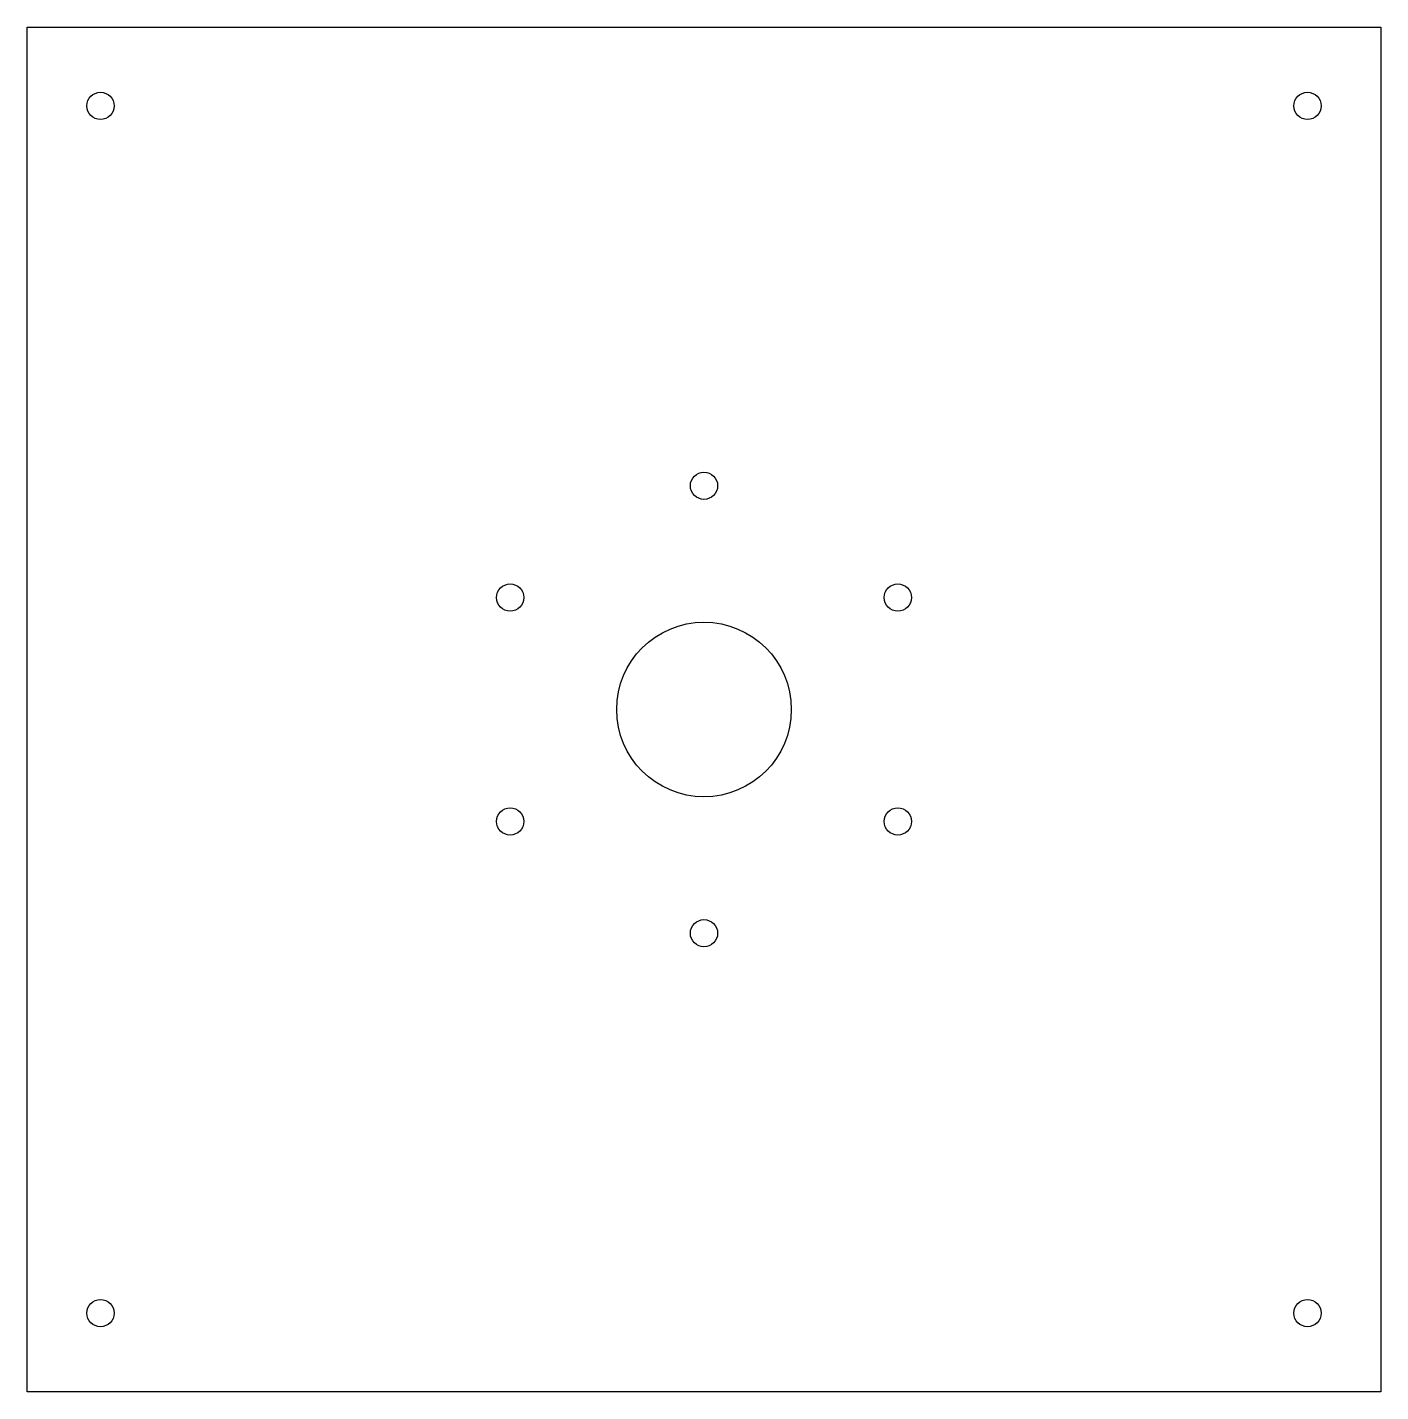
# Model space of a CAD drawing. Header units: millimetres. Extents: x -124 to 124, y -125 to 125.
import ezdxf

# ---------------------------------------------------------------- set-up
doc = ezdxf.new("R2010")
doc.units = ezdxf.units.MM
doc.layers.get('0').update_dxf_attribs({"linetype": 'CONTINUOUS'})

msp = doc.modelspace()

# ---------------------------------------------------------------- linework, layer by layer
msp.add_lwpolyline([(124, 125), (124, -125), (-124, -125), (-124, 125)], close=True)
for centre, radius in [((-110.59, 110.59), 2.5), ((110.59, 110.59), 2.5), ((0, 41), 2.5), ((-35.51, 20.5), 2.5), ((35.51, 20.5), 2.5), ((0, 0), 16), ((-35.51, -20.5), 2.5), ((35.51, -20.5), 2.5), ((0, -41), 2.5), ((-110.59, -110.59), 2.5), ((110.59, -110.59), 2.5)]:
    msp.add_circle(centre, radius)

doc.saveas('drawing.dxf')
